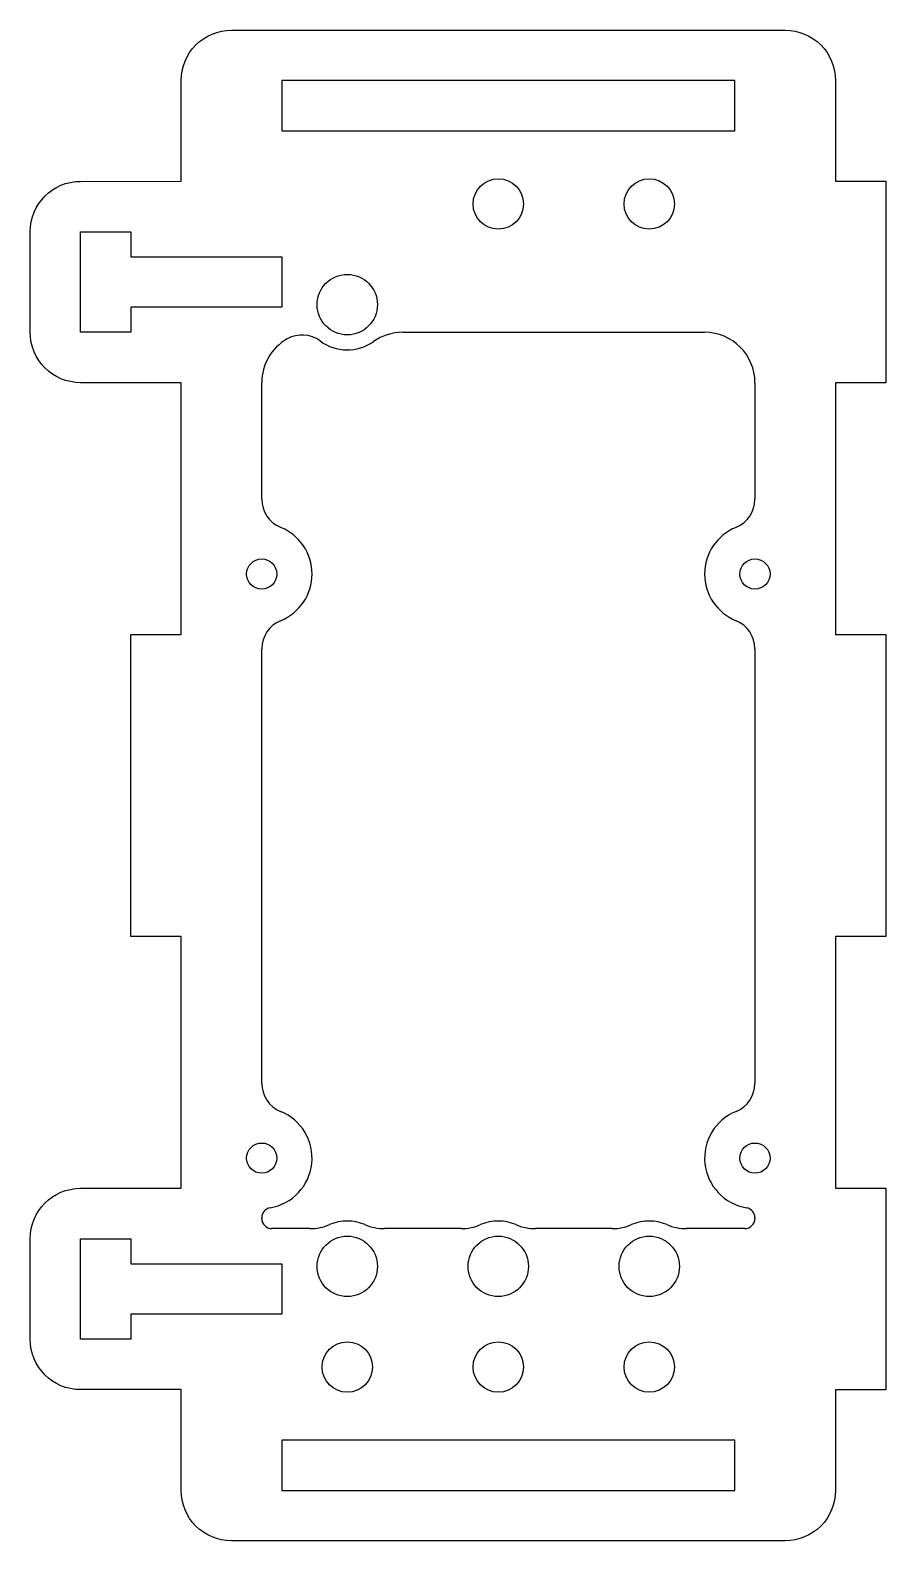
# Model space of a CAD drawing. Header units: millimetres. Extents: x -105 to -20, y -150 to 0.
import ezdxf

# ---------------------------------------------------------------- set-up
doc = ezdxf.new("R2010")
doc.units = ezdxf.units.MM
doc.layers.get('0').update_dxf_attribs({"linetype": 'CONTINUOUS'})

msp = doc.modelspace()

# ---------------------------------------------------------------- linework, layer by layer
for p, q in [((-100, -30), (-100, -20.01)), ((-100, -20.01), (-95, -20.01)), ((-95, -20.01), (-95, -22.51)), ((-95, -22.51), (-80, -22.51)), ((-80, -22.51), (-80, -27.51)), ((-80, -27.51), (-95, -27.51)), ((-95, -27.51), (-95, -30)), ((-68.01, -30), (-38, -30)), ((-95, -30), (-100, -30)), ((-82, -46.58), (-82, -35)), ((-33, -35), (-33, -46.58)), ((-82, -104.58), (-82, -61.42)), ((-33, -61.42), (-33, -104.58)), ((-82, -118), (-82, -117.92)), ((-33, -117.92), (-33, -118)), ((-100, -129.99), (-100, -120)), ((-100, -120), (-95, -120)), ((-95, -120), (-95, -122.49)), ((-77.2, -119), (-81, -119)), ((-62.2, -119), (-69.8, -119)), ((-47.2, -119), (-54.8, -119)), ((-34, -119), (-39.8, -119)), ((-95, -122.49), (-80, -122.49)), ((-80, -122.49), (-80, -127.49)), ((-80, -127.49), (-95, -127.49)), ((-95, -127.49), (-95, -129.99)), ((-95, -129.99), (-100, -129.99))]:
    msp.add_line(p, q)
msp.add_lwpolyline([(-90, -5, -0.414214), (-85, 0), (-30, 0, -0.414214), (-25, -5), (-25, -15), (-20, -15), (-20, -35), (-25, -35), (-25, -60), (-20, -60), (-20, -90), (-25, -90), (-25, -115), (-20, -115), (-20, -135), (-25, -135), (-25, -145, -0.414214), (-30, -150), (-85, -150, -0.414214), (-90, -145), (-90, -134.99), (-95, -134.99), (-100, -134.99), (-100, -134.99, -0.414213), (-105, -129.99), (-105, -120, -0.414213), (-100, -115), (-90, -115), (-90, -90), (-95, -90), (-95, -60), (-90, -60), (-90, -35), (-100, -35, -0.414213), (-105, -30), (-105, -20.01, -0.414213), (-100, -15.01), (-100, -15.01), (-90, -15)], format="xyb", close=True)
for points in [[(-35, -5), (-80, -5), (-80, -10), (-35, -10)], [(-35, -145), (-35, -140), (-80, -140), (-80, -145)]]:
    msp.add_lwpolyline(points, close=True)
for centre, radius in [((-58.5, -17.25), 2.5), ((-43.5, -17.25), 2.5), ((-73.5, -27.25), 3), ((-82, -54), 1.5), ((-33, -54), 1.5), ((-82, -112), 1.5), ((-33, -112), 1.5), ((-73.5, -122.75), 3), ((-58.5, -122.75), 3), ((-43.5, -122.75), 3), ((-73.5, -132.75), 2.5), ((-58.5, -132.75), 2.5), ((-43.5, -132.75), 2.5)]:
    msp.add_circle(centre, radius)
for centre, radius, start, end in [((-68.01, -35), 5, 90, 125.3345), ((-38, -35), 5, 0, 90), ((-77, -35), 5, 119.5511, 180), ((-77.99, -33.26), 3, 53.2598, 119.5511), ((-73.5, -27.25), 4.5, 233.2598, 305.3345), ((-79, -46.58), 3, 180, 247.9757), ((-36, -46.58), 3, -67.9757, 0), ((-82, -54), 5, -67.9757, 67.9757), ((-33, -54), 5, 112.0243, 247.9757), ((-79, -61.42), 3, 112.0243, 180), ((-36, -61.42), 3, 0, 67.9757), ((-79, -104.58), 3, 180, 247.9757), ((-36, -104.58), 3, -67.9757, 0), ((-82, -112), 5, -80.4059, 67.9757), ((-33, -112), 5, 112.0243, 260.4059), ((-81, -117.92), 1, 99.5941, 180), ((-34, -117.92), 1, 0, 80.4059), ((-81, -118), 1, 180, 270), ((-73.5, -122.75), 4.5, 67.0804, 112.9196), ((-58.5, -122.75), 4.5, 67.0804, 112.9196), ((-43.5, -122.75), 4.5, 67.0804, 112.9196), ((-34, -118), 1, 270, 360), ((-77.2, -114), 5, 270, 292.9196), ((-69.8, -114), 5, 247.0804, 270), ((-62.2, -114), 5, 270, 292.9196), ((-54.8, -114), 5, 247.0804, 270), ((-47.2, -114), 5, 270, 292.9196), ((-39.8, -114), 5, 247.0804, 270)]:
    msp.add_arc(centre, radius, start, end)

doc.saveas('drawing.dxf')
